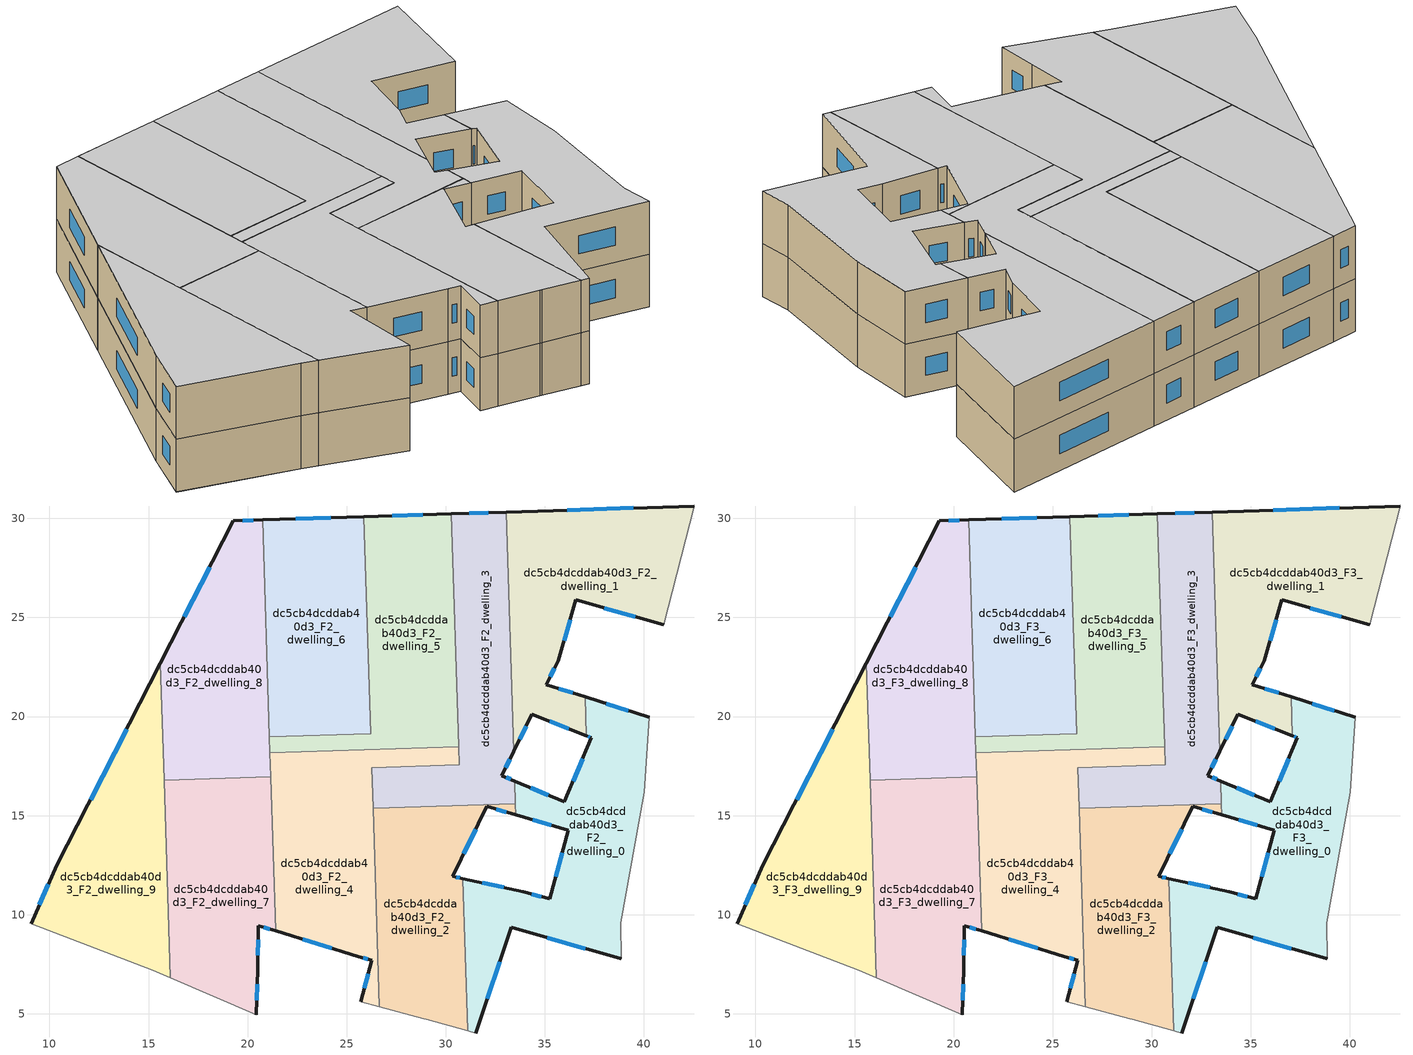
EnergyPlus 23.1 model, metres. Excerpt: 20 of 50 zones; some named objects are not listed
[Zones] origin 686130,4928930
dc5cb4dcddab40d3_F2_dwelling_0
 floor to dc5cb4dcddab40d3_F1_dwelling_0 (EU_floor_Construction): 40.27,19.96 40.02,16.17 38.82,9.59 38.85,7.77 33.31,9.36 31.52,4.03 31.11,4.14 30.86,11.82 33.91,11.16 35.26,10.8 36.18,14.26 33.54,15.04 33.48,16.74 35.99,15.69 37.35,18.93 37.1,19.03 37.04,20.99 z6
 wall outside (EU_wall_Construction): 31.52,4.03 33.31,9.36 38.85,7.77 / 33.54,15.04 36.18,14.26 35.26,10.8 33.91,11.16 30.86,11.82 / 37.1,19.03 37.35,18.93 35.99,15.69 33.48,16.74 / 40.27,19.96 37.04,20.99 z6:9
 wall adiabatic (EU_wall_Construction): 31.11,4.14 31.52,4.03 / 38.85,7.77 38.82,9.59 40.02,16.17 40.27,19.96 z6:9
 wall to dc5cb4dcddab40d3_F2_dwelling_2 (EU_wall_Construction): 30.86,11.82 31.11,4.14 / 33.52,15.61 33.54,15.04 z6:9
 wall to dc5cb4dcddab40d3_F2_dwelling_1 (EU_wall_Construction): 37.04,20.99 37.1,19.03 z6:9
 wall to dc5cb4dcddab40d3_F2_dwelling_3 (EU_wall_Construction): 33.48,16.74 33.52,15.61 z6:9
 window (EU_Window_Construction): 35.11,8.84 37.05,8.28 / 32.1,5.76 32.73,7.62 / 32.92,11.37 31.86,11.6 / 34.82,10.91 34.35,11.04 / 35.88,13.13 35.56,11.92 / 34.4,14.78 35.32,14.51 / 35.18,16.03 34.3,16.4 / 36.91,17.87 36.43,16.74 / 37.18,18.99 37.27,18.96 / 39.22,20.29 38.09,20.65 z6.98:8.02
dc5cb4dcddab40d3_F2_dwelling_1
 floor to dc5cb4dcddab40d3_F1_dwelling_1 (EU_floor_Construction): 42.55,30.63 41.01,24.63 36.56,25.89 35.69,22.82 35.07,21.62 37.04,20.99 37.1,19.03 34.35,20.13 33.44,18.25 33.05,30.32 z6
 wall outside (EU_wall_Construction): 37.04,20.99 35.07,21.62 35.69,22.82 36.56,25.89 41.01,24.63 / 33.44,18.25 34.35,20.13 37.1,19.03 / 42.55,30.63 33.05,30.32 z6:9
 wall adiabatic (EU_wall_Construction): 41.01,24.63 42.55,30.63 z6:9
 wall to dc5cb4dcddab40d3_F2_dwelling_3 (EU_wall_Construction): 33.05,30.32 33.44,18.25 z6:9
 window (EU_Window_Construction): 35.27,22.01 35.49,22.43 / 36.4,21.19 35.71,21.41 / 35.25,19.77 36.21,19.38 / 33.73,18.86 34.05,19.52 / 39.46,30.53 36.14,30.42 / 38.01,25.48 39.56,25.04 / 35.97,23.82 36.28,24.89 z6.98:8.02
dc5cb4dcddab40d3_F2_dwelling_2
 floor to dc5cb4dcddab40d3_F1_dwelling_2 (EU_floor_Construction): 33.52,15.61 33.54,15.04 32.08,15.47 30.36,11.93 30.86,11.82 31.11,4.14 29.01,4.72 28.9,4.75 26.65,5.35 26.33,15.38 z6
 wall outside (EU_wall_Construction): 30.86,11.82 30.36,11.93 32.08,15.47 33.54,15.04 z6:9
 wall adiabatic (EU_wall_Construction): 26.65,5.35 28.9,4.75 29.01,4.72 31.11,4.14 z6:9
 wall to dc5cb4dcddab40d3_F2_dwelling_3 (EU_wall_Construction): 33.52,15.61 26.33,15.38 z6:9
 wall to dc5cb4dcddab40d3_F2_dwelling_4 (EU_wall_Construction): 26.33,15.38 26.65,5.35 z6:9
 window (EU_Window_Construction): 30.92,13.08 31.52,14.32 / 30.7,11.85 30.53,11.89 / 32.55,15.33 33.06,15.18 z6.98:8.02
dc5cb4dcddab40d3_F2_dwelling_3
 floor to dc5cb4dcddab40d3_F1_dwelling_3 (EU_floor_Construction): 33.05,30.32 33.44,18.25 32.83,17.02 33.48,16.74 33.52,15.61 26.33,15.38 26.27,17.42 30.68,17.56 30.28,30.23 z6
 wall outside (EU_wall_Construction): 33.05,30.32 30.28,30.23 / 33.48,16.74 32.83,17.02 33.44,18.25 z6:9
 wall to dc5cb4dcddab40d3_F2_dwelling_4 (EU_wall_Construction): 30.65,18.48 30.68,17.56 26.27,17.42 26.33,15.38 z6:9
 wall to dc5cb4dcddab40d3_F2_dwelling_5 (EU_wall_Construction): 30.28,30.23 30.65,18.48 z6:9
 window (EU_Window_Construction): 32.15,30.29 31.18,30.26 / 33.03,17.42 33.24,17.85 / 33.27,16.83 33.04,16.93 z6.98:8.02
dc5cb4dcddab40d3_F2_dwelling_4
 floor to dc5cb4dcddab40d3_F1_dwelling_4 (EU_floor_Construction): 30.65,18.48 30.68,17.56 26.27,17.42 26.65,5.35 25.7,5.61 26.27,7.7 25.62,7.88 21.41,9.18 21.13,18.18 z6
 wall outside (EU_wall_Construction): 21.41,9.18 25.62,7.88 26.27,7.7 25.7,5.61 z6:9
 wall adiabatic (EU_wall_Construction): 25.7,5.61 26.65,5.35 z6:9
 wall to dc5cb4dcddab40d3_F2_dwelling_5 (EU_wall_Construction): 30.65,18.48 21.13,18.18 z6:9
 wall to dc5cb4dcddab40d3_F2_dwelling_7 (EU_wall_Construction): 21.17,16.96 21.41,9.18 z6:9
 wall to dc5cb4dcddab40d3_F2_dwelling_8 (EU_wall_Construction): 21.13,18.18 21.17,16.96 z6:9
 window (EU_Window_Construction): 26.09,7.02 25.89,6.29 / 25.83,7.82 26.06,7.76 / 22.78,8.76 24.25,8.3 z6.98:8.02
dc5cb4dcddab40d3_F2_dwelling_5
 floor to dc5cb4dcddab40d3_F1_dwelling_5 (EU_floor_Construction): 30.28,30.23 30.65,18.48 21.13,18.18 21.1,18.98 26.21,19.14 25.87,30.09 z6
 wall outside (EU_wall_Construction): 30.28,30.23 25.87,30.09 z6:9
 wall to dc5cb4dcddab40d3_F2_dwelling_6 (EU_wall_Construction): 25.87,30.09 26.21,19.14 21.1,18.98 z6:9
 wall to dc5cb4dcddab40d3_F2_dwelling_8 (EU_wall_Construction): 21.1,18.98 21.13,18.18 z6:9
 window (EU_Window_Construction): 28.85,30.19 27.3,30.14 z6.98:8.02
dc5cb4dcddab40d3_F2_dwelling_6
 floor to dc5cb4dcddab40d3_F1_dwelling_6 (EU_floor_Construction): 25.87,30.09 26.21,19.14 21.1,18.98 20.76,29.92 z6
 wall outside (EU_wall_Construction): 25.87,30.09 20.76,29.92 z6:9
 wall to dc5cb4dcddab40d3_F2_dwelling_8 (EU_wall_Construction): 20.76,29.92 21.1,18.98 z6:9
 window (EU_Window_Construction): 24.21,30.04 22.42,29.98 z6.98:8.02
dc5cb4dcddab40d3_F2_dwelling_7
 floor to dc5cb4dcddab40d3_F1_dwelling_7 (EU_floor_Construction): 21.17,16.96 21.41,9.18 20.54,9.45 20.5,7.24 20.44,4.94 16.1,6.81 15.78,16.79 z6
 wall outside (EU_wall_Construction): 20.44,4.94 20.5,7.24 20.54,9.45 21.41,9.18 z6:9
 wall adiabatic (EU_wall_Construction): 16.1,6.81 20.44,4.94 z6:9
 wall to dc5cb4dcddab40d3_F2_dwelling_8 (EU_wall_Construction): 21.17,16.96 15.78,16.79 z6:9
 wall to dc5cb4dcddab40d3_F2_dwelling_9 (EU_wall_Construction): 15.78,16.79 16.1,6.81 z6:9
 window (EU_Window_Construction): 20.82,9.36 21.13,9.27 / 20.52,7.96 20.53,8.73 / 20.46,5.69 20.48,6.49 z6.98:8.02
dc5cb4dcddab40d3_F2_dwelling_8
 floor to dc5cb4dcddab40d3_F1_dwelling_8 (EU_floor_Construction): 20.76,29.92 21.17,16.96 15.78,16.79 15.6,22.69 19.28,29.88 z6
 wall outside (EU_wall_Construction): 20.76,29.92 19.28,29.88 15.6,22.69 z6:9
 wall to dc5cb4dcddab40d3_F2_dwelling_9 (EU_wall_Construction): 15.6,22.69 15.78,16.79 z6:9
 window (EU_Window_Construction): 20.28,29.91 19.76,29.89 / 18.08,27.54 16.8,25.03 z6.98:8.02
dc5cb4dcddab40d3_F2_dwelling_9
 floor to dc5cb4dcddab40d3_F1_dwelling_9 (EU_floor_Construction): 15.6,22.69 16.1,6.81 15.22,7.19 9.07,9.55 10.37,12.49 z6
 wall outside (EU_wall_Construction): 15.6,22.69 10.37,12.49 9.07,9.55 z6:9
 wall adiabatic (EU_wall_Construction): 9.07,9.55 15.22,7.19 16.1,6.81 z6:9
 window (EU_Window_Construction): 13.9,19.37 12.07,15.8 / 9.95,11.53 9.49,10.5 z6.98:8.02
dc5cb4dcddab40d3_F3_dwelling_0
 floor to dc5cb4dcddab40d3_F2_dwelling_0 (EU_floor_Construction): 40.27,19.96 40.02,16.17 38.82,9.59 38.85,7.77 33.31,9.36 31.52,4.03 31.11,4.14 30.86,11.82 33.91,11.16 35.26,10.8 36.18,14.26 33.54,15.04 33.48,16.74 35.99,15.69 37.35,18.93 37.1,19.03 37.04,20.99 z9
 wall outside (EU_wall_Construction): 31.52,4.03 33.31,9.36 38.85,7.77 / 33.54,15.04 36.18,14.26 35.26,10.8 33.91,11.16 30.86,11.82 / 37.1,19.03 37.35,18.93 35.99,15.69 33.48,16.74 / 40.27,19.96 37.04,20.99 z9:12
 wall adiabatic (EU_wall_Construction): 31.11,4.14 31.52,4.03 / 38.85,7.77 38.82,9.59 40.02,16.17 40.27,19.96 z9:12
 wall to dc5cb4dcddab40d3_F3_dwelling_2 (EU_wall_Construction): 30.86,11.82 31.11,4.14 / 33.52,15.61 33.54,15.04 z9:12
 wall to dc5cb4dcddab40d3_F3_dwelling_1 (EU_wall_Construction): 37.04,20.99 37.1,19.03 z9:12
 wall to dc5cb4dcddab40d3_F3_dwelling_3 (EU_wall_Construction): 33.48,16.74 33.52,15.61 z9:12
 window (EU_Window_Construction): 35.11,8.84 37.05,8.28 / 32.1,5.76 32.73,7.62 / 32.92,11.37 31.86,11.6 / 34.82,10.91 34.35,11.04 / 35.88,13.13 35.56,11.92 / 34.4,14.78 35.32,14.51 / 35.18,16.03 34.3,16.4 / 36.91,17.87 36.43,16.74 / 37.18,18.99 37.27,18.96 / 39.22,20.29 38.09,20.65 z9.98:11.02
 ceiling to dc5cb4dcddab40d3_F4_dwelling_0 (EU_floor_Construction): 38.85,7.77 38.82,9.59 40.02,16.17 40.27,19.96 37.04,20.99 37.1,19.03 37.35,18.93 35.99,15.69 33.48,16.74 33.54,15.04 36.18,14.26 35.26,10.8 33.91,11.16 30.86,11.82 31.11,4.14 31.52,4.03 33.31,9.36 z12
dc5cb4dcddab40d3_F3_dwelling_1
 floor to dc5cb4dcddab40d3_F2_dwelling_1 (EU_floor_Construction): 42.55,30.63 41.01,24.63 36.56,25.89 35.69,22.82 35.07,21.62 37.04,20.99 37.1,19.03 34.35,20.13 33.44,18.25 33.05,30.32 z9
 wall outside (EU_wall_Construction): 37.04,20.99 35.07,21.62 35.69,22.82 36.56,25.89 41.01,24.63 / 33.44,18.25 34.35,20.13 37.1,19.03 / 42.55,30.63 33.05,30.32 z9:12
 wall adiabatic (EU_wall_Construction): 41.01,24.63 42.55,30.63 z9:12
 wall to dc5cb4dcddab40d3_F3_dwelling_3 (EU_wall_Construction): 33.05,30.32 33.44,18.25 z9:12
 window (EU_Window_Construction): 35.27,22.01 35.49,22.43 / 36.4,21.19 35.71,21.41 / 35.25,19.77 36.21,19.38 / 33.73,18.86 34.05,19.52 / 39.46,30.53 36.14,30.42 / 38.01,25.48 39.56,25.04 / 35.97,23.82 36.28,24.89 z9.98:11.02
 ceiling to dc5cb4dcddab40d3_F4_dwelling_1 (EU_floor_Construction): 37.1,19.03 37.04,20.99 35.07,21.62 35.69,22.82 36.56,25.89 41.01,24.63 42.55,30.63 33.05,30.32 33.44,18.25 34.35,20.13 z12
dc5cb4dcddab40d3_F3_dwelling_2
 floor to dc5cb4dcddab40d3_F2_dwelling_2 (EU_floor_Construction): 33.52,15.61 33.54,15.04 32.08,15.47 30.36,11.93 30.86,11.82 31.11,4.14 29.01,4.72 28.9,4.75 26.65,5.35 26.33,15.38 z9
 wall outside (EU_wall_Construction): 30.86,11.82 30.36,11.93 32.08,15.47 33.54,15.04 z9:12
 wall adiabatic (EU_wall_Construction): 26.65,5.35 28.9,4.75 29.01,4.72 31.11,4.14 z9:12
 wall to dc5cb4dcddab40d3_F3_dwelling_3 (EU_wall_Construction): 33.52,15.61 26.33,15.38 z9:12
 wall to dc5cb4dcddab40d3_F3_dwelling_4 (EU_wall_Construction): 26.33,15.38 26.65,5.35 z9:12
 window (EU_Window_Construction): 30.92,13.08 31.52,14.32 / 30.7,11.85 30.53,11.89 / 32.55,15.33 33.06,15.18 z9.98:11.02
 ceiling to dc5cb4dcddab40d3_F4_dwelling_2 (EU_floor_Construction): 31.11,4.14 30.86,11.82 30.36,11.93 32.08,15.47 33.54,15.04 33.52,15.61 26.33,15.38 26.65,5.35 28.9,4.75 29.01,4.72 z12
dc5cb4dcddab40d3_F3_dwelling_3
 floor to dc5cb4dcddab40d3_F2_dwelling_3 (EU_floor_Construction): 33.05,30.32 33.44,18.25 32.83,17.02 33.48,16.74 33.52,15.61 26.33,15.38 26.27,17.42 30.68,17.56 30.28,30.23 z9
 wall outside (EU_wall_Construction): 33.05,30.32 30.28,30.23 / 33.48,16.74 32.83,17.02 33.44,18.25 z9:12
 wall to dc5cb4dcddab40d3_F3_dwelling_4 (EU_wall_Construction): 30.65,18.48 30.68,17.56 26.27,17.42 26.33,15.38 z9:12
 wall to dc5cb4dcddab40d3_F3_dwelling_5 (EU_wall_Construction): 30.28,30.23 30.65,18.48 z9:12
 window (EU_Window_Construction): 32.15,30.29 31.18,30.26 / 33.03,17.42 33.24,17.85 / 33.27,16.83 33.04,16.93 z9.98:11.02
 ceiling to dc5cb4dcddab40d3_F4_dwelling_3 (EU_floor_Construction): 33.52,15.61 33.48,16.74 32.83,17.02 33.44,18.25 33.05,30.32 30.28,30.23 30.68,17.56 26.27,17.42 26.33,15.38 z12
dc5cb4dcddab40d3_F3_dwelling_4
 floor to dc5cb4dcddab40d3_F2_dwelling_4 (EU_floor_Construction): 30.65,18.48 30.68,17.56 26.27,17.42 26.65,5.35 25.7,5.61 26.27,7.7 25.62,7.88 21.41,9.18 21.13,18.18 z9
 wall outside (EU_wall_Construction): 21.41,9.18 25.62,7.88 26.27,7.7 25.7,5.61 z9:12
 wall adiabatic (EU_wall_Construction): 25.7,5.61 26.65,5.35 z9:12
 wall to dc5cb4dcddab40d3_F3_dwelling_5 (EU_wall_Construction): 30.65,18.48 21.13,18.18 z9:12
 wall to dc5cb4dcddab40d3_F3_dwelling_7 (EU_wall_Construction): 21.17,16.96 21.41,9.18 z9:12
 wall to dc5cb4dcddab40d3_F3_dwelling_8 (EU_wall_Construction): 21.13,18.18 21.17,16.96 z9:12
 window (EU_Window_Construction): 26.09,7.02 25.89,6.29 / 25.83,7.82 26.06,7.76 / 22.78,8.76 24.25,8.3 z9.98:11.02
 ceiling to dc5cb4dcddab40d3_F4_dwelling_4 (EU_floor_Construction): 26.65,5.35 26.27,17.42 30.68,17.56 30.65,18.48 21.13,18.18 21.41,9.18 25.62,7.88 26.27,7.7 25.7,5.61 z12
dc5cb4dcddab40d3_F3_dwelling_5
 floor to dc5cb4dcddab40d3_F2_dwelling_5 (EU_floor_Construction): 30.28,30.23 30.65,18.48 21.13,18.18 21.1,18.98 26.21,19.14 25.87,30.09 z9
 wall outside (EU_wall_Construction): 30.28,30.23 25.87,30.09 z9:12
 wall to dc5cb4dcddab40d3_F3_dwelling_6 (EU_wall_Construction): 25.87,30.09 26.21,19.14 21.1,18.98 z9:12
 wall to dc5cb4dcddab40d3_F3_dwelling_8 (EU_wall_Construction): 21.1,18.98 21.13,18.18 z9:12
 window (EU_Window_Construction): 28.85,30.19 27.3,30.14 z9.98:11.02
 ceiling to dc5cb4dcddab40d3_F4_dwelling_5 (EU_floor_Construction): 30.65,18.48 30.28,30.23 25.87,30.09 26.21,19.14 21.1,18.98 21.13,18.18 z12
dc5cb4dcddab40d3_F3_dwelling_6
 floor to dc5cb4dcddab40d3_F2_dwelling_6 (EU_floor_Construction): 25.87,30.09 26.21,19.14 21.1,18.98 20.76,29.92 z9
 wall outside (EU_wall_Construction): 25.87,30.09 20.76,29.92 z9:12
 wall to dc5cb4dcddab40d3_F3_dwelling_8 (EU_wall_Construction): 20.76,29.92 21.1,18.98 z9:12
 window (EU_Window_Construction): 24.21,30.04 22.42,29.98 z9.98:11.02
 ceiling to dc5cb4dcddab40d3_F4_dwelling_6 (EU_floor_Construction): 26.21,19.14 25.87,30.09 20.76,29.92 21.1,18.98 z12
dc5cb4dcddab40d3_F3_dwelling_7
 floor to dc5cb4dcddab40d3_F2_dwelling_7 (EU_floor_Construction): 21.17,16.96 21.41,9.18 20.54,9.45 20.5,7.24 20.44,4.94 16.1,6.81 15.78,16.79 z9
 wall outside (EU_wall_Construction): 20.44,4.94 20.5,7.24 20.54,9.45 21.41,9.18 z9:12
 wall adiabatic (EU_wall_Construction): 16.1,6.81 20.44,4.94 z9:12
 wall to dc5cb4dcddab40d3_F3_dwelling_8 (EU_wall_Construction): 21.17,16.96 15.78,16.79 z9:12
 wall to dc5cb4dcddab40d3_F3_dwelling_9 (EU_wall_Construction): 15.78,16.79 16.1,6.81 z9:12
 window (EU_Window_Construction): 20.82,9.36 21.13,9.27 / 20.52,7.96 20.53,8.73 / 20.46,5.69 20.48,6.49 z9.98:11.02
 ceiling to dc5cb4dcddab40d3_F4_dwelling_7 (EU_floor_Construction): 20.44,4.94 20.5,7.24 20.54,9.45 21.41,9.18 21.17,16.96 15.78,16.79 16.1,6.81 z12
dc5cb4dcddab40d3_F3_dwelling_8
 floor to dc5cb4dcddab40d3_F2_dwelling_8 (EU_floor_Construction): 20.76,29.92 21.17,16.96 15.78,16.79 15.6,22.69 19.28,29.88 z9
 wall outside (EU_wall_Construction): 20.76,29.92 19.28,29.88 15.6,22.69 z9:12
 wall to dc5cb4dcddab40d3_F3_dwelling_9 (EU_wall_Construction): 15.6,22.69 15.78,16.79 z9:12
 window (EU_Window_Construction): 20.28,29.91 19.76,29.89 / 18.08,27.54 16.8,25.03 z9.98:11.02
 ceiling to dc5cb4dcddab40d3_F4_dwelling_8 (EU_floor_Construction): 21.17,16.96 20.76,29.92 19.28,29.88 15.6,22.69 15.78,16.79 z12
dc5cb4dcddab40d3_F3_dwelling_9
 floor to dc5cb4dcddab40d3_F2_dwelling_9 (EU_floor_Construction): 15.6,22.69 16.1,6.81 15.22,7.19 9.07,9.55 10.37,12.49 z9
 wall outside (EU_wall_Construction): 15.6,22.69 10.37,12.49 9.07,9.55 z9:12
 wall adiabatic (EU_wall_Construction): 9.07,9.55 15.22,7.19 16.1,6.81 z9:12
 window (EU_Window_Construction): 13.9,19.37 12.07,15.8 / 9.95,11.53 9.49,10.5 z9.98:11.02
 ceiling to dc5cb4dcddab40d3_F4_dwelling_9 (EU_floor_Construction): 16.1,6.81 15.6,22.69 10.37,12.49 9.07,9.55 15.22,7.19 z12
[Building]
EU S2 Campaign: North Axis=0; Terrain=City; Solar Distribution=FullExterior
[Site:Location]
Bologna: Latitude=44.5; Longitude=11.25; Time Zone=1; Elevation=37
[SizingPeriod:WeatherFileDays]
AnnualSizingPeriod: Begin Month=1; Begin Day of Month=1; End Month=12; End Day of Month=31; Day of Week for Start Day=Monday; Use Weather File Daylight Saving Period=No; Use Weather File Rain and Snow Indicators=No
[MATERIAL]
EU_InternalMass_Material: Roughness=MediumRough; Thickness=0.1; Conductivity=1; Density=1800; Specific Heat=900; Thermal Absorptance=0.9; Solar Absorptance=0.7; Visible Absorptance=0.7
[MATERIAL:NOMASS] Roughness=MediumRough; Thermal Absorptance=0.9; Solar Absorptance=0.7; Visible Absorptance=0.7
Name | Thermal Resistance
EU_wall_NoMass | 0.905828
EU_floor_NoMass | 0.67114
[WINDOWMATERIAL:SIMPLEGLAZINGSYSTEM]
EU_Window_SimpleGlazing: UFactor=4.52486; Solar Heat Gain Coefficient=0.85; Visible Transmittance=0.85
[CONSTRUCTION]
EU_wall_Construction: EU_wall_NoMass
EU_floor_Construction: EU_floor_NoMass
EU_Window_Construction: EU_Window_SimpleGlazing
EU_InternalMass_Construction: EU_InternalMass_Material
[ZONE] Type=1; Multiplier=1; Ceiling Height=autocalculate; Floor Area=autocalculate; Part of Total Floor Area=Yes
Name | Volume
dc5cb4dcddab40d3_F2_dwelling_0; dc5cb4dcddab40d3_F3_dwelling_0 | 190.23
dc5cb4dcddab40d3_F2_dwelling_1; dc5cb4dcddab40d3_F3_dwelling_1 | 186.078
dc5cb4dcddab40d3_F2_dwelling_2; dc5cb4dcddab40d3_F3_dwelling_2 | 147.95
dc5cb4dcddab40d3_F2_dwelling_3; dc5cb4dcddab40d3_F3_dwelling_3 | 147.942
dc5cb4dcddab40d3_F2_dwelling_4; dc5cb4dcddab40d3_F3_dwelling_4 | 168.039
dc5cb4dcddab40d3_F2_dwelling_5; dc5cb4dcddab40d3_F3_dwelling_5 | 168.075
dc5cb4dcddab40d3_F2_dwelling_6; dc5cb4dcddab40d3_F3_dwelling_6 | 168.052
dc5cb4dcddab40d3_F2_dwelling_7; dc5cb4dcddab40d3_F3_dwelling_7 | 168.059
dc5cb4dcddab40d3_F2_dwelling_8; dc5cb4dcddab40d3_F3_dwelling_8 | 168.034
dc5cb4dcddab40d3_F2_dwelling_9; dc5cb4dcddab40d3_F3_dwelling_9 | 168.045
[INTERNALMASS] Construction=EU_InternalMass_Construction
Name | Zone or ZoneList | Surface Area
dc5cb4dcddab40d3_F2_dwelling_0_EU_InternalMass | dc5cb4dcddab40d3_F2_dwelling_0 | 63.4093
dc5cb4dcddab40d3_F2_dwelling_1_EU_InternalMass | dc5cb4dcddab40d3_F2_dwelling_1 | 62.0258
dc5cb4dcddab40d3_F2_dwelling_2_EU_InternalMass | dc5cb4dcddab40d3_F2_dwelling_2 | 49.3166
dc5cb4dcddab40d3_F2_dwelling_3_EU_InternalMass | dc5cb4dcddab40d3_F2_dwelling_3 | 49.314
dc5cb4dcddab40d3_F2_dwelling_4_EU_InternalMass | dc5cb4dcddab40d3_F2_dwelling_4 | 56.0131
dc5cb4dcddab40d3_F2_dwelling_5_EU_InternalMass | dc5cb4dcddab40d3_F2_dwelling_5 | 56.0252
dc5cb4dcddab40d3_F2_dwelling_6_EU_InternalMass | dc5cb4dcddab40d3_F2_dwelling_6 | 56.0201
dc5cb4dcddab40d3_F2_dwelling_7_EU_InternalMass | dc5cb4dcddab40d3_F2_dwelling_7 | 56.0194
dc5cb4dcddab40d3_F2_dwelling_8_EU_InternalMass | dc5cb4dcddab40d3_F2_dwelling_8 | 56.0114
dc5cb4dcddab40d3_F2_dwelling_9_EU_InternalMass | dc5cb4dcddab40d3_F2_dwelling_9 | 56.0156
dc5cb4dcddab40d3_F3_dwelling_0_EU_InternalMass | dc5cb4dcddab40d3_F3_dwelling_0 | 63.4093
dc5cb4dcddab40d3_F3_dwelling_1_EU_InternalMass | dc5cb4dcddab40d3_F3_dwelling_1 | 62.0258
dc5cb4dcddab40d3_F3_dwelling_2_EU_InternalMass | dc5cb4dcddab40d3_F3_dwelling_2 | 49.3166
dc5cb4dcddab40d3_F3_dwelling_3_EU_InternalMass | dc5cb4dcddab40d3_F3_dwelling_3 | 49.314
dc5cb4dcddab40d3_F3_dwelling_4_EU_InternalMass | dc5cb4dcddab40d3_F3_dwelling_4 | 56.0131
dc5cb4dcddab40d3_F3_dwelling_5_EU_InternalMass | dc5cb4dcddab40d3_F3_dwelling_5 | 56.0252
dc5cb4dcddab40d3_F3_dwelling_6_EU_InternalMass | dc5cb4dcddab40d3_F3_dwelling_6 | 56.0201
dc5cb4dcddab40d3_F3_dwelling_7_EU_InternalMass | dc5cb4dcddab40d3_F3_dwelling_7 | 56.0194
dc5cb4dcddab40d3_F3_dwelling_8_EU_InternalMass | dc5cb4dcddab40d3_F3_dwelling_8 | 56.0114
dc5cb4dcddab40d3_F3_dwelling_9_EU_InternalMass | dc5cb4dcddab40d3_F3_dwelling_9 | 56.0156
[OTHEREQUIPMENT] Fuel Type=Electricity; Design Level Calculation Method=Watts/Area; Power per Zone Floor Area=1; Fraction Latent=0; Fraction Radiant=0; Fraction Lost=0; Carbon Dioxide Generation Rate=0; EndUse Subcategory=EU_Step8_InternalGains
Name | Zone or ZoneList or Space or SpaceList | Schedule
EU_Step8_InternalGain_dc5cb4dcddab40d3_F2_dwelling_0_f000 | dc5cb4dcddab40d3_F2_dwelling_0 | EU_Step8_GainSchedule_dc5cb4dcddab40d3_F2_dwelling_0_f000
EU_Step8_InternalGain_dc5cb4dcddab40d3_F2_dwelling_1_f000 | dc5cb4dcddab40d3_F2_dwelling_1 | EU_Step8_GainSchedule_dc5cb4dcddab40d3_F2_dwelling_1_f000
EU_Step8_InternalGain_dc5cb4dcddab40d3_F2_dwelling_2_f000 | dc5cb4dcddab40d3_F2_dwelling_2 | EU_Step8_GainSchedule_dc5cb4dcddab40d3_F2_dwelling_2_f000
EU_Step8_InternalGain_dc5cb4dcddab40d3_F2_dwelling_3_f000 | dc5cb4dcddab40d3_F2_dwelling_3 | EU_Step8_GainSchedule_dc5cb4dcddab40d3_F2_dwelling_3_f000
EU_Step8_InternalGain_dc5cb4dcddab40d3_F2_dwelling_4_f000 | dc5cb4dcddab40d3_F2_dwelling_4 | EU_Step8_GainSchedule_dc5cb4dcddab40d3_F2_dwelling_4_f000
EU_Step8_InternalGain_dc5cb4dcddab40d3_F2_dwelling_5_f000 | dc5cb4dcddab40d3_F2_dwelling_5 | EU_Step8_GainSchedule_dc5cb4dcddab40d3_F2_dwelling_5_f000
EU_Step8_InternalGain_dc5cb4dcddab40d3_F2_dwelling_6_f000 | dc5cb4dcddab40d3_F2_dwelling_6 | EU_Step8_GainSchedule_dc5cb4dcddab40d3_F2_dwelling_6_f000
EU_Step8_InternalGain_dc5cb4dcddab40d3_F2_dwelling_7_f000 | dc5cb4dcddab40d3_F2_dwelling_7 | EU_Step8_GainSchedule_dc5cb4dcddab40d3_F2_dwelling_7_f000
EU_Step8_InternalGain_dc5cb4dcddab40d3_F2_dwelling_8_f000 | dc5cb4dcddab40d3_F2_dwelling_8 | EU_Step8_GainSchedule_dc5cb4dcddab40d3_F2_dwelling_8_f000
EU_Step8_InternalGain_dc5cb4dcddab40d3_F2_dwelling_9_f000 | dc5cb4dcddab40d3_F2_dwelling_9 | EU_Step8_GainSchedule_dc5cb4dcddab40d3_F2_dwelling_9_f000
EU_Step8_InternalGain_dc5cb4dcddab40d3_F3_dwelling_0_f000 | dc5cb4dcddab40d3_F3_dwelling_0 | EU_Step8_GainSchedule_dc5cb4dcddab40d3_F3_dwelling_0_f000
EU_Step8_InternalGain_dc5cb4dcddab40d3_F3_dwelling_1_f000 | dc5cb4dcddab40d3_F3_dwelling_1 | EU_Step8_GainSchedule_dc5cb4dcddab40d3_F3_dwelling_1_f000
EU_Step8_InternalGain_dc5cb4dcddab40d3_F3_dwelling_2_f000 | dc5cb4dcddab40d3_F3_dwelling_2 | EU_Step8_GainSchedule_dc5cb4dcddab40d3_F3_dwelling_2_f000
EU_Step8_InternalGain_dc5cb4dcddab40d3_F3_dwelling_3_f000 | dc5cb4dcddab40d3_F3_dwelling_3 | EU_Step8_GainSchedule_dc5cb4dcddab40d3_F3_dwelling_3_f000
EU_Step8_InternalGain_dc5cb4dcddab40d3_F3_dwelling_4_f000 | dc5cb4dcddab40d3_F3_dwelling_4 | EU_Step8_GainSchedule_dc5cb4dcddab40d3_F3_dwelling_4_f000
EU_Step8_InternalGain_dc5cb4dcddab40d3_F3_dwelling_5_f000 | dc5cb4dcddab40d3_F3_dwelling_5 | EU_Step8_GainSchedule_dc5cb4dcddab40d3_F3_dwelling_5_f000
EU_Step8_InternalGain_dc5cb4dcddab40d3_F3_dwelling_6_f000 | dc5cb4dcddab40d3_F3_dwelling_6 | EU_Step8_GainSchedule_dc5cb4dcddab40d3_F3_dwelling_6_f000
EU_Step8_InternalGain_dc5cb4dcddab40d3_F3_dwelling_7_f000 | dc5cb4dcddab40d3_F3_dwelling_7 | EU_Step8_GainSchedule_dc5cb4dcddab40d3_F3_dwelling_7_f000
EU_Step8_InternalGain_dc5cb4dcddab40d3_F3_dwelling_8_f000 | dc5cb4dcddab40d3_F3_dwelling_8 | EU_Step8_GainSchedule_dc5cb4dcddab40d3_F3_dwelling_8_f000
EU_Step8_InternalGain_dc5cb4dcddab40d3_F3_dwelling_9_f000 | dc5cb4dcddab40d3_F3_dwelling_9 | EU_Step8_GainSchedule_dc5cb4dcddab40d3_F3_dwelling_9_f000
[ZONEVENTILATION:DESIGNFLOWRATE] Schedule=EU_AlwaysOn; Design Flow Rate Calculation Method=AirChanges/Hour; Air Changes per Hour=0.73129; Ventilation Type=Natural; Fan Pressure Rise=0; Fan Total Efficiency=1; Constant Term Coefficient=1; Temperature Term Coefficient=0; Velocity Term Coefficient=0; Velocity Squared Term Coefficient=0; Minimum Indoor Temperature=-100; Maximum Indoor Temperature=100; Delta Temperature=-100; Minimum Outdoor Temperature=-100; Maximum Outdoor Temperature=100; Maximum Wind Speed=40
Name | Zone or ZoneList or Space or SpaceList
EU_ConstantAir_dc5cb4dcddab40d3_F2_dwelling_0 | dc5cb4dcddab40d3_F2_dwelling_0
EU_ConstantAir_dc5cb4dcddab40d3_F2_dwelling_1 | dc5cb4dcddab40d3_F2_dwelling_1
EU_ConstantAir_dc5cb4dcddab40d3_F2_dwelling_2 | dc5cb4dcddab40d3_F2_dwelling_2
EU_ConstantAir_dc5cb4dcddab40d3_F2_dwelling_3 | dc5cb4dcddab40d3_F2_dwelling_3
EU_ConstantAir_dc5cb4dcddab40d3_F2_dwelling_4 | dc5cb4dcddab40d3_F2_dwelling_4
EU_ConstantAir_dc5cb4dcddab40d3_F2_dwelling_5 | dc5cb4dcddab40d3_F2_dwelling_5
EU_ConstantAir_dc5cb4dcddab40d3_F2_dwelling_6 | dc5cb4dcddab40d3_F2_dwelling_6
EU_ConstantAir_dc5cb4dcddab40d3_F2_dwelling_7 | dc5cb4dcddab40d3_F2_dwelling_7
EU_ConstantAir_dc5cb4dcddab40d3_F2_dwelling_8 | dc5cb4dcddab40d3_F2_dwelling_8
EU_ConstantAir_dc5cb4dcddab40d3_F2_dwelling_9 | dc5cb4dcddab40d3_F2_dwelling_9
EU_ConstantAir_dc5cb4dcddab40d3_F3_dwelling_0 | dc5cb4dcddab40d3_F3_dwelling_0
EU_ConstantAir_dc5cb4dcddab40d3_F3_dwelling_1 | dc5cb4dcddab40d3_F3_dwelling_1
EU_ConstantAir_dc5cb4dcddab40d3_F3_dwelling_2 | dc5cb4dcddab40d3_F3_dwelling_2
EU_ConstantAir_dc5cb4dcddab40d3_F3_dwelling_3 | dc5cb4dcddab40d3_F3_dwelling_3
EU_ConstantAir_dc5cb4dcddab40d3_F3_dwelling_4 | dc5cb4dcddab40d3_F3_dwelling_4
EU_ConstantAir_dc5cb4dcddab40d3_F3_dwelling_5 | dc5cb4dcddab40d3_F3_dwelling_5
EU_ConstantAir_dc5cb4dcddab40d3_F3_dwelling_6 | dc5cb4dcddab40d3_F3_dwelling_6
EU_ConstantAir_dc5cb4dcddab40d3_F3_dwelling_7 | dc5cb4dcddab40d3_F3_dwelling_7
EU_ConstantAir_dc5cb4dcddab40d3_F3_dwelling_8 | dc5cb4dcddab40d3_F3_dwelling_8
EU_ConstantAir_dc5cb4dcddab40d3_F3_dwelling_9 | dc5cb4dcddab40d3_F3_dwelling_9
[HVACTEMPLATE:ZONE:IDEALLOADSAIRSYSTEM] System Availability Schedule=EU_AlwaysOn; Maximum Heating Supply Air Temperature=50; Minimum Cooling Supply Air Temperature=13; Maximum Heating Supply Air Humidity Ratio=0.0156; Minimum Cooling Supply Air Humidity Ratio=0.0077; Heating Limit=NoLimit; Cooling Limit=NoLimit; Heating Availability Schedule=EU_AlwaysOn; Cooling Availability Schedule=EU_CoolingOff; Dehumidification Control Type=ConstantSensibleHeatRatio; Cooling Sensible Heat Ratio=0.7; Dehumidification Setpoint=60; Humidification Control Type=None; Humidification Setpoint=30; Outdoor Air Method=None; Outdoor Air Flow Rate per Person=0.00944; Outdoor Air Flow Rate per Zone Floor Area=0; Outdoor Air Flow Rate per Zone=0; Demand Controlled Ventilation Type=None; Outdoor Air Economizer Type=NoEconomizer; Heat Recovery Type=None; Sensible Heat Recovery Effectiveness=0.7; Latent Heat Recovery Effectiveness=0.65
Name | Template Thermostat
dc5cb4dcddab40d3_F2_dwelling_0 | EU_HeatOnly_dc5cb4dcddab40d3_F2_dwelling_0
dc5cb4dcddab40d3_F2_dwelling_1 | EU_HeatOnly_dc5cb4dcddab40d3_F2_dwelling_1
dc5cb4dcddab40d3_F2_dwelling_2 | EU_HeatOnly_dc5cb4dcddab40d3_F2_dwelling_2
dc5cb4dcddab40d3_F2_dwelling_3 | EU_HeatOnly_dc5cb4dcddab40d3_F2_dwelling_3
dc5cb4dcddab40d3_F2_dwelling_4 | EU_HeatOnly_dc5cb4dcddab40d3_F2_dwelling_4
dc5cb4dcddab40d3_F2_dwelling_5 | EU_HeatOnly_dc5cb4dcddab40d3_F2_dwelling_5
dc5cb4dcddab40d3_F2_dwelling_6 | EU_HeatOnly_dc5cb4dcddab40d3_F2_dwelling_6
dc5cb4dcddab40d3_F2_dwelling_7 | EU_HeatOnly_dc5cb4dcddab40d3_F2_dwelling_7
dc5cb4dcddab40d3_F2_dwelling_8 | EU_HeatOnly_dc5cb4dcddab40d3_F2_dwelling_8
dc5cb4dcddab40d3_F2_dwelling_9 | EU_HeatOnly_dc5cb4dcddab40d3_F2_dwelling_9
dc5cb4dcddab40d3_F3_dwelling_0 | EU_HeatOnly_dc5cb4dcddab40d3_F3_dwelling_0
dc5cb4dcddab40d3_F3_dwelling_1 | EU_HeatOnly_dc5cb4dcddab40d3_F3_dwelling_1
dc5cb4dcddab40d3_F3_dwelling_2 | EU_HeatOnly_dc5cb4dcddab40d3_F3_dwelling_2
dc5cb4dcddab40d3_F3_dwelling_3 | EU_HeatOnly_dc5cb4dcddab40d3_F3_dwelling_3
dc5cb4dcddab40d3_F3_dwelling_4 | EU_HeatOnly_dc5cb4dcddab40d3_F3_dwelling_4
dc5cb4dcddab40d3_F3_dwelling_5 | EU_HeatOnly_dc5cb4dcddab40d3_F3_dwelling_5
dc5cb4dcddab40d3_F3_dwelling_6 | EU_HeatOnly_dc5cb4dcddab40d3_F3_dwelling_6
dc5cb4dcddab40d3_F3_dwelling_7 | EU_HeatOnly_dc5cb4dcddab40d3_F3_dwelling_7
dc5cb4dcddab40d3_F3_dwelling_8 | EU_HeatOnly_dc5cb4dcddab40d3_F3_dwelling_8
dc5cb4dcddab40d3_F3_dwelling_9 | EU_HeatOnly_dc5cb4dcddab40d3_F3_dwelling_9
[SIZING:ZONE] Zone Cooling Design Supply Air Temperature Input Method=SupplyAirTemperature; Zone Cooling Design Supply Air Temperature=13; Zone Heating Design Supply Air Temperature Input Method=SupplyAirTemperature; Zone Heating Design Supply Air Temperature=50; Zone Cooling Design Supply Air Humidity Ratio=0.008; Zone Heating Design Supply Air Humidity Ratio=0.008; Cooling Design Air Flow Method=DesignDay; Cooling Design Air Flow Rate=0; Cooling Minimum Air Flow per Zone Floor Area=0.000762; Cooling Minimum Air Flow=0; Cooling Minimum Air Flow Fraction=0.2; Heating Design Air Flow Method=DesignDay; Heating Design Air Flow Rate=0; Heating Maximum Air Flow per Zone Floor Area=0.002032; Heating Maximum Air Flow=0.141576; Heating Maximum Air Flow Fraction=0.3; Account for Dedicated Outdoor Air System=No; Dedicated Outdoor Air System Control Strategy=NeutralSupplyAir; Dedicated Outdoor Air Low Setpoint Temperature for Design=autosize; Dedicated Outdoor Air High Setpoint Temperature for Design=autosize; Zone Load Sizing Method=Sensible Load Only No Latent Load; Zone Latent Cooling Design Supply Air Humidity Ratio Input Method=HumidityRatioDifference; Zone Cooling Design Supply Air Humidity Ratio Difference=0.005; Zone Latent Heating Design Supply Air Humidity Ratio Input Method=HumidityRatioDifference; Zone Humidification Design Supply Air Humidity Ratio Difference=0.005
dc5cb4dcddab40d3_F2_dwelling_0; dc5cb4dcddab40d3_F2_dwelling_1; dc5cb4dcddab40d3_F2_dwelling_2; dc5cb4dcddab40d3_F2_dwelling_3; dc5cb4dcddab40d3_F2_dwelling_4; dc5cb4dcddab40d3_F2_dwelling_5; dc5cb4dcddab40d3_F2_dwelling_6; dc5cb4dcddab40d3_F2_dwelling_7; dc5cb4dcddab40d3_F2_dwelling_8; dc5cb4dcddab40d3_F2_dwelling_9; dc5cb4dcddab40d3_F3_dwelling_0; dc5cb4dcddab40d3_F3_dwelling_1; dc5cb4dcddab40d3_F3_dwelling_2; dc5cb4dcddab40d3_F3_dwelling_3; dc5cb4dcddab40d3_F3_dwelling_4; dc5cb4dcddab40d3_F3_dwelling_5; dc5cb4dcddab40d3_F3_dwelling_6; dc5cb4dcddab40d3_F3_dwelling_7; dc5cb4dcddab40d3_F3_dwelling_8; dc5cb4dcddab40d3_F3_dwelling_9
[SCHEDULE:CONSTANT]
Name | Hourly Value
EU_AlwaysOn | 1
EU_CoolingOff | 0
[SCHEDULE:FILE] Column Number=1; Rows to Skip at Top=0; Number of Hours of Data=8760; Column Separator=Comma; Interpolate to Timestep=No; Minutes per Item=60; Adjust Schedule for Daylight Savings=Yes
Name | File
EU_Step8_GainSchedule_dc5cb4dcddab40d3_F2_dwelling_0_f000 | ../../schedules/dc5cb4dcddab40d3/dc5cb4dcddab40d3_F2_dwelling_0_f000_gain.csv
EU_Step8_GainSchedule_dc5cb4dcddab40d3_F2_dwelling_1_f000 | ../../schedules/dc5cb4dcddab40d3/dc5cb4dcddab40d3_F2_dwelling_1_f000_gain.csv
EU_Step8_GainSchedule_dc5cb4dcddab40d3_F2_dwelling_2_f000 | ../../schedules/dc5cb4dcddab40d3/dc5cb4dcddab40d3_F2_dwelling_2_f000_gain.csv
EU_Step8_GainSchedule_dc5cb4dcddab40d3_F2_dwelling_3_f000 | ../../schedules/dc5cb4dcddab40d3/dc5cb4dcddab40d3_F2_dwelling_3_f000_gain.csv
EU_Step8_GainSchedule_dc5cb4dcddab40d3_F2_dwelling_4_f000 | ../../schedules/dc5cb4dcddab40d3/dc5cb4dcddab40d3_F2_dwelling_4_f000_gain.csv
EU_Step8_GainSchedule_dc5cb4dcddab40d3_F2_dwelling_5_f000 | ../../schedules/dc5cb4dcddab40d3/dc5cb4dcddab40d3_F2_dwelling_5_f000_gain.csv
EU_Step8_GainSchedule_dc5cb4dcddab40d3_F2_dwelling_6_f000 | ../../schedules/dc5cb4dcddab40d3/dc5cb4dcddab40d3_F2_dwelling_6_f000_gain.csv
EU_Step8_GainSchedule_dc5cb4dcddab40d3_F2_dwelling_7_f000 | ../../schedules/dc5cb4dcddab40d3/dc5cb4dcddab40d3_F2_dwelling_7_f000_gain.csv
EU_Step8_GainSchedule_dc5cb4dcddab40d3_F2_dwelling_8_f000 | ../../schedules/dc5cb4dcddab40d3/dc5cb4dcddab40d3_F2_dwelling_8_f000_gain.csv
EU_Step8_GainSchedule_dc5cb4dcddab40d3_F2_dwelling_9_f000 | ../../schedules/dc5cb4dcddab40d3/dc5cb4dcddab40d3_F2_dwelling_9_f000_gain.csv
EU_Step8_GainSchedule_dc5cb4dcddab40d3_F3_dwelling_0_f000 | ../../schedules/dc5cb4dcddab40d3/dc5cb4dcddab40d3_F3_dwelling_0_f000_gain.csv
EU_Step8_GainSchedule_dc5cb4dcddab40d3_F3_dwelling_1_f000 | ../../schedules/dc5cb4dcddab40d3/dc5cb4dcddab40d3_F3_dwelling_1_f000_gain.csv
EU_Step8_GainSchedule_dc5cb4dcddab40d3_F3_dwelling_2_f000 | ../../schedules/dc5cb4dcddab40d3/dc5cb4dcddab40d3_F3_dwelling_2_f000_gain.csv
EU_Step8_GainSchedule_dc5cb4dcddab40d3_F3_dwelling_3_f000 | ../../schedules/dc5cb4dcddab40d3/dc5cb4dcddab40d3_F3_dwelling_3_f000_gain.csv
EU_Step8_GainSchedule_dc5cb4dcddab40d3_F3_dwelling_4_f000 | ../../schedules/dc5cb4dcddab40d3/dc5cb4dcddab40d3_F3_dwelling_4_f000_gain.csv
EU_Step8_GainSchedule_dc5cb4dcddab40d3_F3_dwelling_5_f000 | ../../schedules/dc5cb4dcddab40d3/dc5cb4dcddab40d3_F3_dwelling_5_f000_gain.csv
EU_Step8_GainSchedule_dc5cb4dcddab40d3_F3_dwelling_6_f000 | ../../schedules/dc5cb4dcddab40d3/dc5cb4dcddab40d3_F3_dwelling_6_f000_gain.csv
EU_Step8_GainSchedule_dc5cb4dcddab40d3_F3_dwelling_7_f000 | ../../schedules/dc5cb4dcddab40d3/dc5cb4dcddab40d3_F3_dwelling_7_f000_gain.csv
EU_Step8_GainSchedule_dc5cb4dcddab40d3_F3_dwelling_8_f000 | ../../schedules/dc5cb4dcddab40d3/dc5cb4dcddab40d3_F3_dwelling_8_f000_gain.csv
EU_Step8_GainSchedule_dc5cb4dcddab40d3_F3_dwelling_9_f000 | ../../schedules/dc5cb4dcddab40d3/dc5cb4dcddab40d3_F3_dwelling_9_f000_gain.csv
